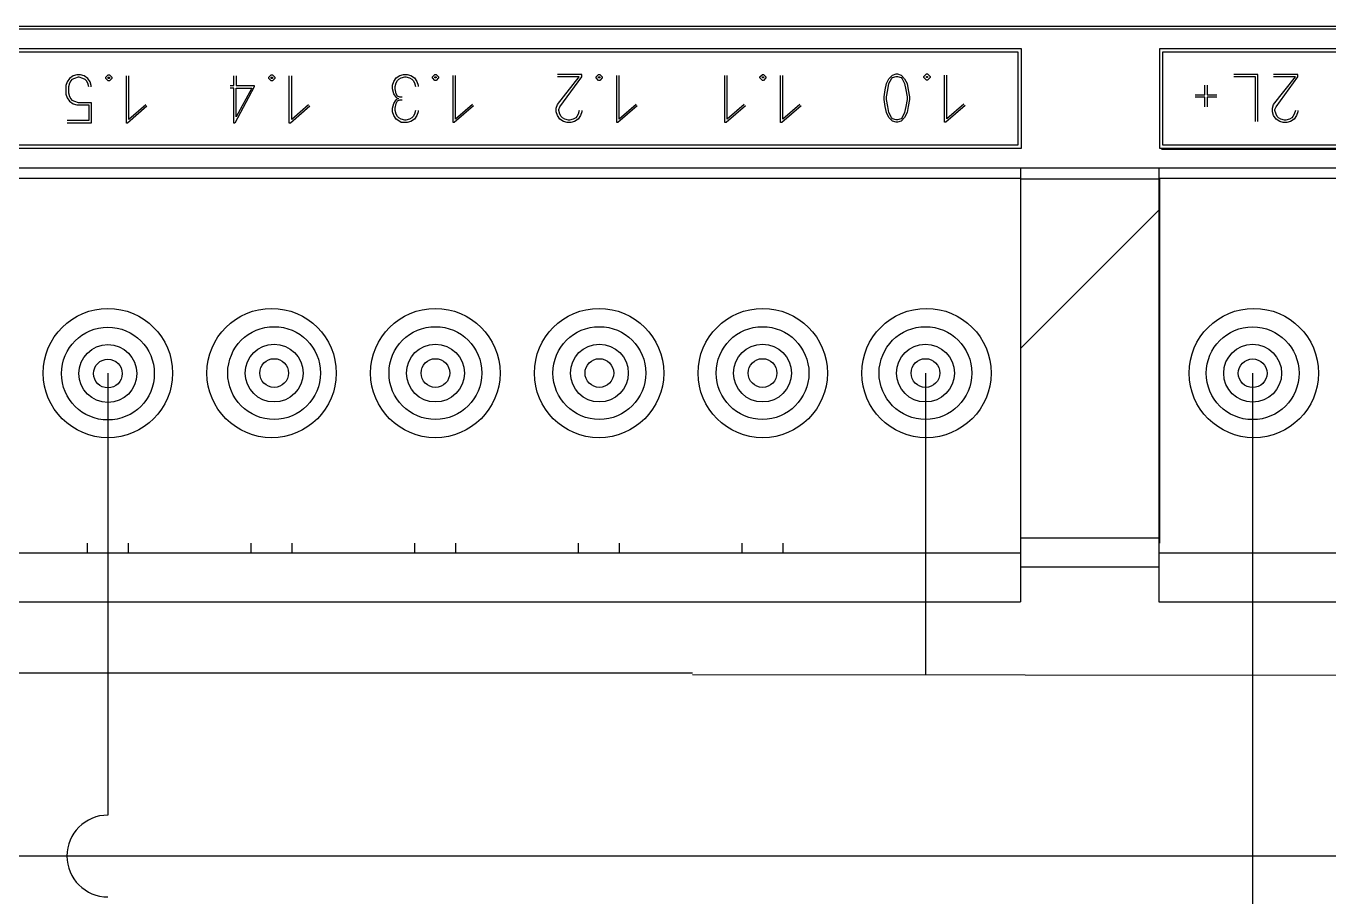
# Model space of a CAD drawing. Header units: millimetres. Extents: x 1181 to 1755, y 284 to 690.
# Drawn here: x 1346.46 to 1386.89, y 433.64 to 460.68 of the extents above; entities that cross this region are included whole.
import ezdxf

# ---------------------------------------------------------------- set-up
doc = ezdxf.new("R2010")
doc.units = ezdxf.units.MM
for name, color, linetype in [('0007LEVEL_1', 7, 'Continuous'), ('8_ALL_NOTES_BALLOONS_SYMBOLS_GT', 7, 'Continuous'), ('RED_2.5mm^2', 1, 'Continuous'), ('SYMS', 7, 'Continuous')]:
    doc.layers.add(name, color=color, linetype=linetype)

# ---------------------------------------------------------------- blocks, each defined once
blk = doc.blocks.new('WDDOT')
for radius in [0.72, 0.449, 0.223]:
    blk.add_circle((0, 0), radius)

msp = doc.modelspace()

# ---------------------------------------------------------------- linework, layer by layer
at = {"color": 7, "linetype": 'Continuous'}
for p, q in [((1313.039, 460.676), (1466.239, 460.676)), ((1313.039, 460.585), (1466.239, 460.585)), ((1377.339, 456.876), (1335.952, 456.876)), ((1377.239, 456.976), (1336.052, 456.976)), ((1312.939, 456.276), (1446.019, 456.276))]:
    msp.add_line(p, q, dxfattribs=at)
at = {"layer": '0007LEVEL_1', "color": 7, "linetype": 'Continuous'}
for p, q in [((1335.952, 459.976), (1377.339, 459.976)), ((1336.052, 459.876), (1377.239, 459.876)), ((1377.239, 459.876), (1377.239, 456.976)), ((1377.339, 459.976), (1377.339, 456.876)), ((1381.639, 456.876), (1381.639, 459.976)), ((1381.639, 459.976), (1446.019, 459.976)), ((1381.739, 456.976), (1381.739, 459.876)), ((1381.739, 459.876), (1445.919, 459.876)), ((1347.734, 458.94), (1347.697, 458.827)), ((1347.809, 459.052), (1347.734, 458.94)), ((1347.809, 458.902), (1347.772, 458.79)), ((1347.922, 459.127), (1347.809, 459.052)), ((1347.847, 458.977), (1347.809, 458.902)), ((1347.884, 459.015), (1347.847, 458.977)), ((1347.959, 459.052), (1347.884, 459.015)), ((1348.034, 459.165), (1347.922, 459.127)), ((1348.072, 459.09), (1347.959, 459.052)), ((1348.147, 459.165), (1348.034, 459.165)), ((1348.109, 459.09), (1348.072, 459.09)), ((1348.222, 459.052), (1348.109, 459.09)), ((1348.259, 459.127), (1348.147, 459.165)), ((1348.297, 459.015), (1348.222, 459.052)), ((1348.372, 459.052), (1348.259, 459.127)), ((1348.334, 458.977), (1348.297, 459.015)), ((1348.372, 458.902), (1348.334, 458.977)), ((1348.447, 458.94), (1348.372, 459.052)), ((1348.409, 458.79), (1348.372, 458.902)), ((1348.484, 458.827), (1348.447, 458.94)), ((1348.934, 459.09), (1349.009, 459.165)), ((1348.934, 459.052), (1348.934, 459.09)), ((1349.009, 458.977), (1348.934, 459.052)), ((1349.009, 459.165), (1349.047, 459.165)), ((1349.009, 459.052), (1349.009, 459.09)), ((1349.009, 459.09), (1349.047, 459.09)), ((1349.047, 459.052), (1349.009, 459.052)), ((1349.047, 458.977), (1349.009, 458.977)), ((1349.047, 459.165), (1349.122, 459.09)), ((1349.047, 459.09), (1349.047, 459.052)), ((1349.122, 459.052), (1349.047, 458.977)), ((1349.122, 459.09), (1349.122, 459.052)), ((1349.572, 457.665), (1349.572, 459.127)), ((1349.647, 457.777), (1349.647, 459.127)), ((1352.902, 458.827), (1352.902, 459.127)), ((1352.977, 459.127), (1352.977, 458.827)), ((1353.989, 459.09), (1354.064, 459.165)), ((1353.989, 459.052), (1353.989, 459.09)), ((1354.064, 458.977), (1353.989, 459.052)), ((1354.064, 459.165), (1354.102, 459.165)), ((1354.064, 459.052), (1354.064, 459.09)), ((1354.064, 459.09), (1354.102, 459.09)), ((1354.102, 459.052), (1354.064, 459.052)), ((1354.102, 458.977), (1354.064, 458.977)), ((1354.102, 459.165), (1354.177, 459.09)), ((1354.102, 459.09), (1354.102, 459.052)), ((1354.177, 459.052), (1354.102, 458.977)), ((1354.177, 459.09), (1354.177, 459.052)), ((1354.627, 457.665), (1354.627, 459.127)), ((1354.702, 457.777), (1354.702, 459.127)), ((1357.834, 458.838), (1357.872, 458.951)), ((1357.872, 458.951), (1357.947, 459.063)), ((1357.909, 458.801), (1357.947, 458.913)), ((1357.947, 459.063), (1358.059, 459.138)), ((1357.947, 458.913), (1357.984, 458.988)), ((1357.984, 458.988), (1358.022, 459.026)), ((1358.022, 459.026), (1358.097, 459.063)), ((1358.059, 459.138), (1358.172, 459.176)), ((1358.097, 459.063), (1358.209, 459.101)), ((1358.172, 459.176), (1358.284, 459.176)), ((1358.209, 459.101), (1358.247, 459.101)), ((1358.247, 459.101), (1358.359, 459.063)), ((1358.284, 459.176), (1358.397, 459.138)), ((1358.359, 459.063), (1358.434, 459.026)), ((1358.397, 459.138), (1358.509, 459.063)), ((1358.434, 459.026), (1358.472, 458.988)), ((1358.472, 458.988), (1358.509, 458.913)), ((1358.509, 459.063), (1358.584, 458.951)), ((1358.509, 458.913), (1358.547, 458.801)), ((1358.584, 458.951), (1358.622, 458.838)), ((1359.072, 459.101), (1359.147, 459.176)), ((1359.072, 459.063), (1359.072, 459.101)), ((1359.147, 458.988), (1359.072, 459.063)), ((1359.147, 459.176), (1359.184, 459.176)), ((1359.147, 459.063), (1359.147, 459.101)), ((1359.147, 459.101), (1359.184, 459.101)), ((1359.184, 459.063), (1359.147, 459.063)), ((1359.184, 458.988), (1359.147, 458.988)), ((1359.184, 459.176), (1359.259, 459.101)), ((1359.184, 459.101), (1359.184, 459.063)), ((1359.259, 459.063), (1359.184, 458.988)), ((1359.259, 459.101), (1359.259, 459.063)), ((1359.709, 457.676), (1359.709, 459.138)), ((1359.784, 457.788), (1359.784, 459.138)), ((1363.702, 459.176), (1362.952, 459.176)), ((1362.952, 458.238), (1363.627, 459.101)), ((1363.627, 459.101), (1362.952, 459.101)), ((1363.027, 458.163), (1363.702, 459.101)), ((1363.702, 459.101), (1363.702, 459.176)), ((1364.152, 459.101), (1364.227, 459.176)), ((1364.152, 459.063), (1364.152, 459.101)), ((1364.227, 458.988), (1364.152, 459.063)), ((1364.227, 459.176), (1364.264, 459.176)), ((1364.227, 459.063), (1364.227, 459.101)), ((1364.227, 459.101), (1364.264, 459.101)), ((1364.264, 459.063), (1364.227, 459.063)), ((1364.264, 458.988), (1364.227, 458.988)), ((1364.264, 459.176), (1364.339, 459.101)), ((1364.264, 459.101), (1364.264, 459.063)), ((1364.339, 459.063), (1364.264, 458.988)), ((1364.339, 459.101), (1364.339, 459.063)), ((1364.789, 457.676), (1364.789, 459.138)), ((1364.864, 457.788), (1364.864, 459.138)), ((1368.145, 457.676), (1368.145, 459.138)), ((1368.22, 457.788), (1368.22, 459.138)), ((1369.232, 459.101), (1369.307, 459.176)), ((1369.232, 459.063), (1369.232, 459.101)), ((1369.307, 458.988), (1369.232, 459.063)), ((1369.307, 459.176), (1369.345, 459.176)), ((1369.307, 459.063), (1369.307, 459.101)), ((1369.307, 459.101), (1369.345, 459.101)), ((1369.345, 459.063), (1369.307, 459.063)), ((1369.345, 458.988), (1369.307, 458.988)), ((1369.345, 459.176), (1369.42, 459.101)), ((1369.345, 459.101), (1369.345, 459.063)), ((1369.42, 459.063), (1369.345, 458.988)), ((1369.42, 459.101), (1369.42, 459.063)), ((1369.87, 457.676), (1369.87, 459.138)), ((1369.945, 457.788), (1369.945, 459.138)), ((1373.123, 458.699), (1373.16, 458.887)), ((1373.16, 458.887), (1373.235, 459.037)), ((1373.198, 458.699), (1373.235, 458.887)), ((1373.235, 459.037), (1373.348, 459.149)), ((1373.235, 458.887), (1373.311, 459.037)), ((1373.311, 459.037), (1373.348, 459.074)), ((1373.348, 459.149), (1373.46, 459.187)), ((1373.348, 459.074), (1373.46, 459.112)), ((1373.46, 459.187), (1373.498, 459.187)), ((1373.46, 459.112), (1373.498, 459.112)), ((1373.498, 459.187), (1373.611, 459.149)), ((1373.498, 459.112), (1373.611, 459.074)), ((1373.611, 459.149), (1373.723, 459.037)), ((1373.611, 459.074), (1373.648, 459.037)), ((1373.648, 459.037), (1373.723, 458.887)), ((1373.723, 459.037), (1373.798, 458.887)), ((1373.723, 458.887), (1373.76, 458.699)), ((1373.798, 458.887), (1373.835, 458.699)), ((1374.323, 459.112), (1374.398, 459.187)), ((1374.323, 459.074), (1374.323, 459.112)), ((1374.398, 458.999), (1374.323, 459.074)), ((1374.398, 459.187), (1374.435, 459.187)), ((1374.398, 459.074), (1374.398, 459.112)), ((1374.398, 459.112), (1374.435, 459.112)), ((1374.435, 459.074), (1374.398, 459.074)), ((1374.435, 458.999), (1374.398, 458.999)), ((1374.435, 459.187), (1374.51, 459.112)), ((1374.435, 459.112), (1374.435, 459.074)), ((1374.51, 459.074), (1374.435, 458.999)), ((1374.51, 459.112), (1374.51, 459.074)), ((1374.96, 457.687), (1374.96, 459.149)), ((1375.035, 457.8), (1375.035, 459.149)), ((1384.685, 459.176), (1383.935, 459.176)), ((1384.61, 459.101), (1383.935, 459.101)), ((1384.61, 457.713), (1384.61, 459.101)), ((1384.685, 457.713), (1384.685, 459.176)), ((1385.923, 459.176), (1385.173, 459.176)), ((1385.173, 458.238), (1385.848, 459.101)), ((1385.848, 459.101), (1385.173, 459.101)), ((1385.248, 458.163), (1385.923, 459.101)), ((1385.923, 459.101), (1385.923, 459.176)), ((1347.697, 458.827), (1347.697, 458.565)), ((1347.697, 458.565), (1347.734, 458.452)), ((1347.772, 458.79), (1347.772, 458.602)), ((1347.772, 458.602), (1347.809, 458.49)), ((1347.809, 458.49), (1347.847, 458.415)), ((1348.484, 458.79), (1348.484, 458.827)), ((1352.789, 458.827), (1352.902, 458.827)), ((1352.902, 458.752), (1352.789, 458.752)), ((1352.902, 457.665), (1352.902, 458.752)), ((1353.539, 458.79), (1352.939, 457.665)), ((1352.977, 458.827), (1353.539, 458.827)), ((1353.464, 458.752), (1352.977, 457.852)), ((1352.977, 457.852), (1352.977, 458.752)), ((1352.977, 458.752), (1353.464, 458.752)), ((1353.539, 458.827), (1353.539, 458.79)), ((1357.834, 458.726), (1357.834, 458.838)), ((1357.872, 458.576), (1357.834, 458.726)), ((1357.947, 458.463), (1357.872, 458.576)), ((1357.909, 458.726), (1357.909, 458.801)), ((1357.947, 458.576), (1357.909, 458.726)), ((1357.984, 458.501), (1357.947, 458.576)), ((1358.059, 458.463), (1357.984, 458.501)), ((1358.622, 458.838), (1358.622, 458.801)), ((1373.085, 458.474), (1373.123, 458.699)), ((1373.16, 458.474), (1373.198, 458.699)), ((1373.76, 458.699), (1373.798, 458.474)), ((1373.835, 458.699), (1373.873, 458.474)), ((1382.735, 458.538), (1383.035, 458.538)), ((1383.035, 458.538), (1383.035, 458.838)), ((1383.11, 458.838), (1383.11, 458.538)), ((1383.11, 458.538), (1383.41, 458.538)), ((1347.734, 458.452), (1347.809, 458.34)), ((1347.809, 458.34), (1347.922, 458.265)), ((1347.847, 458.415), (1347.884, 458.377)), ((1347.884, 458.377), (1347.959, 458.34)), ((1347.922, 458.265), (1348.034, 458.227)), ((1347.959, 458.34), (1348.072, 458.302)), ((1348.034, 458.227), (1348.409, 458.227)), ((1348.072, 458.302), (1348.484, 458.302)), ((1348.409, 458.227), (1348.409, 457.74)), ((1348.484, 458.302), (1348.484, 457.665)), ((1350.209, 458.19), (1349.609, 457.665)), ((1350.172, 458.227), (1349.647, 457.777)), ((1355.264, 458.19), (1354.664, 457.665)), ((1355.227, 458.227), (1354.702, 457.777)), ((1357.834, 458.126), (1357.872, 458.276)), ((1357.834, 458.013), (1357.834, 458.126)), ((1357.872, 458.276), (1357.947, 458.388)), ((1357.909, 458.126), (1357.947, 458.276)), ((1357.909, 458.051), (1357.909, 458.126)), ((1357.984, 458.426), (1357.947, 458.463)), ((1357.947, 458.388), (1357.984, 458.426)), ((1357.947, 458.276), (1357.984, 458.351)), ((1357.984, 458.426), (1358.022, 458.426)), ((1357.984, 458.351), (1358.059, 458.388)), ((1358.134, 458.463), (1358.059, 458.463)), ((1358.059, 458.388), (1358.134, 458.388)), ((1360.347, 458.201), (1359.747, 457.676)), ((1360.309, 458.238), (1359.784, 457.788)), ((1362.914, 458.126), (1362.952, 458.238)), ((1362.914, 458.013), (1362.914, 458.126)), ((1362.989, 458.088), (1363.027, 458.163)), ((1362.989, 458.051), (1362.989, 458.088)), ((1365.427, 458.201), (1364.827, 457.676)), ((1365.389, 458.238), (1364.864, 457.788)), ((1368.782, 458.201), (1368.182, 457.676)), ((1368.745, 458.238), (1368.22, 457.788)), ((1370.507, 458.201), (1369.907, 457.676)), ((1370.47, 458.238), (1369.945, 457.788)), ((1373.085, 458.399), (1373.085, 458.474)), ((1373.123, 458.174), (1373.085, 458.399)), ((1373.16, 457.987), (1373.123, 458.174)), ((1373.16, 458.399), (1373.16, 458.474)), ((1373.198, 458.174), (1373.16, 458.399)), ((1373.235, 457.987), (1373.198, 458.174)), ((1373.76, 458.174), (1373.723, 457.987)), ((1373.798, 458.399), (1373.76, 458.174)), ((1373.798, 458.474), (1373.798, 458.399)), ((1373.835, 458.174), (1373.798, 457.987)), ((1373.873, 458.399), (1373.835, 458.174)), ((1373.873, 458.474), (1373.873, 458.399)), ((1375.598, 458.212), (1374.998, 457.687)), ((1375.56, 458.249), (1375.035, 457.8)), ((1383.035, 458.463), (1382.735, 458.463)), ((1383.035, 458.163), (1383.035, 458.463)), ((1383.11, 458.463), (1383.11, 458.163)), ((1383.41, 458.463), (1383.11, 458.463)), ((1385.135, 458.126), (1385.173, 458.238)), ((1385.135, 458.013), (1385.135, 458.126)), ((1385.21, 458.088), (1385.248, 458.163)), ((1385.21, 458.051), (1385.21, 458.088)), ((1348.409, 457.74), (1347.734, 457.74)), ((1357.872, 457.901), (1357.834, 458.013)), ((1357.947, 457.788), (1357.872, 457.901)), ((1357.947, 457.938), (1357.909, 458.051)), ((1357.984, 457.863), (1357.947, 457.938)), ((1358.059, 457.713), (1357.947, 457.788)), ((1358.022, 457.826), (1357.984, 457.863)), ((1358.097, 457.788), (1358.022, 457.826)), ((1358.097, 457.676), (1358.059, 457.713)), ((1358.209, 457.751), (1358.097, 457.788)), ((1358.284, 457.676), (1358.097, 457.676)), ((1358.247, 457.751), (1358.209, 457.751)), ((1358.359, 457.788), (1358.247, 457.751)), ((1358.397, 457.713), (1358.284, 457.676)), ((1358.434, 457.826), (1358.359, 457.788)), ((1358.509, 457.788), (1358.397, 457.713)), ((1358.472, 457.863), (1358.434, 457.826)), ((1358.509, 457.938), (1358.472, 457.863)), ((1358.547, 458.051), (1358.509, 457.938)), ((1358.584, 457.901), (1358.509, 457.788)), ((1358.622, 458.013), (1358.584, 457.901)), ((1358.622, 458.051), (1358.622, 458.013)), ((1359.747, 457.676), (1359.709, 457.676)), ((1362.952, 457.901), (1362.914, 458.013)), ((1363.027, 457.788), (1362.952, 457.901)), ((1363.027, 457.938), (1362.989, 458.051)), ((1363.064, 457.863), (1363.027, 457.938)), ((1363.139, 457.713), (1363.027, 457.788)), ((1363.102, 457.826), (1363.064, 457.863)), ((1363.177, 457.788), (1363.102, 457.826)), ((1363.252, 457.676), (1363.139, 457.713)), ((1363.289, 457.751), (1363.177, 457.788)), ((1363.364, 457.676), (1363.252, 457.676)), ((1363.327, 457.751), (1363.289, 457.751)), ((1363.439, 457.788), (1363.327, 457.751)), ((1363.477, 457.713), (1363.364, 457.676)), ((1363.514, 457.826), (1363.439, 457.788)), ((1363.589, 457.788), (1363.477, 457.713)), ((1363.552, 457.863), (1363.514, 457.826)), ((1363.589, 457.938), (1363.552, 457.863)), ((1363.627, 458.051), (1363.589, 457.938)), ((1363.664, 457.901), (1363.589, 457.788)), ((1363.702, 458.013), (1363.664, 457.901)), ((1363.702, 458.051), (1363.702, 458.013)), ((1364.827, 457.676), (1364.789, 457.676)), ((1368.182, 457.676), (1368.145, 457.676)), ((1369.907, 457.676), (1369.87, 457.676)), ((1373.235, 457.837), (1373.16, 457.987)), ((1373.311, 457.837), (1373.235, 457.987)), ((1373.348, 457.724), (1373.235, 457.837)), ((1373.348, 457.8), (1373.311, 457.837)), ((1373.46, 457.762), (1373.348, 457.8)), ((1373.46, 457.687), (1373.348, 457.724)), ((1373.498, 457.762), (1373.46, 457.762)), ((1373.498, 457.687), (1373.46, 457.687)), ((1373.611, 457.8), (1373.498, 457.762)), ((1373.611, 457.724), (1373.498, 457.687)), ((1373.648, 457.837), (1373.611, 457.8)), ((1373.723, 457.837), (1373.611, 457.724)), ((1373.723, 457.987), (1373.648, 457.837)), ((1373.798, 457.987), (1373.723, 457.837)), ((1374.998, 457.687), (1374.96, 457.687)), ((1385.173, 457.901), (1385.135, 458.013)), ((1385.248, 457.788), (1385.173, 457.901)), ((1385.248, 457.938), (1385.21, 458.051)), ((1385.285, 457.863), (1385.248, 457.938)), ((1385.36, 457.713), (1385.248, 457.788)), ((1385.323, 457.826), (1385.285, 457.863)), ((1385.398, 457.788), (1385.323, 457.826)), ((1385.473, 457.676), (1385.36, 457.713)), ((1385.51, 457.751), (1385.398, 457.788)), ((1385.585, 457.676), (1385.473, 457.676)), ((1385.548, 457.751), (1385.51, 457.751)), ((1385.66, 457.788), (1385.548, 457.751)), ((1385.698, 457.713), (1385.585, 457.676)), ((1385.735, 457.826), (1385.66, 457.788)), ((1385.81, 457.788), (1385.698, 457.713)), ((1385.773, 457.863), (1385.735, 457.826)), ((1385.81, 457.938), (1385.773, 457.863)), ((1385.848, 458.051), (1385.81, 457.938)), ((1385.885, 457.901), (1385.81, 457.788)), ((1385.923, 458.013), (1385.885, 457.901)), ((1385.923, 458.051), (1385.923, 458.013)), ((1348.484, 457.665), (1347.734, 457.665)), ((1349.609, 457.665), (1349.572, 457.665)), ((1352.939, 457.665), (1352.902, 457.665)), ((1354.664, 457.665), (1354.627, 457.665)), ((1446.019, 456.876), (1381.639, 456.876)), ((1445.919, 456.976), (1381.739, 456.976))]:
    msp.add_line(p, q, dxfattribs=at)
at = {"layer": '8_ALL_NOTES_BALLOONS_SYMBOLS_GT', "color": 7, "linetype": 'Continuous'}
for p, q in [((1381.693, 456.853), (1446.09, 456.853)), ((1312.939, 456.276), (1446.019, 456.276)), ((1377.32, 456.276), (1377.32, 442.8)), ((1381.613, 456.276), (1381.613, 442.8)), ((1377.32, 455.947), (1315.598, 455.947)), ((1381.613, 455.926), (1377.32, 455.926)), ((1381.638, 444.618), (1381.638, 455.947)), ((1443.36, 455.947), (1381.638, 455.947)), ((1381.613, 454.957), (1377.32, 450.665)), ((1381.613, 444.776), (1377.32, 444.776)), ((1348.364, 444.324), (1348.364, 444.618)), ((1349.634, 444.324), (1349.634, 444.618)), ((1353.444, 444.324), (1353.444, 444.618)), ((1354.714, 444.324), (1354.714, 444.618)), ((1358.524, 444.324), (1358.524, 444.618)), ((1359.794, 444.324), (1359.794, 444.618)), ((1363.604, 444.324), (1363.604, 444.618)), ((1364.874, 444.324), (1364.874, 444.618)), ((1368.684, 444.324), (1368.684, 444.618)), ((1369.954, 444.324), (1369.954, 444.618)), ((1315.573, 444.324), (1377.32, 444.324)), ((1381.613, 444.324), (1443.36, 444.324)), ((1381.613, 443.876), (1377.32, 443.876)), ((1315.573, 442.8), (1377.32, 442.8)), ((1381.613, 442.8), (1443.36, 442.8))]:
    msp.add_line(p, q, dxfattribs=at)
for centre in [(1348.999, 449.902), (1354.079, 449.902), (1359.159, 449.902), (1364.239, 449.902), (1369.319, 449.902), (1374.399, 449.902), (1384.559, 449.902)]:
    msp.add_circle(centre, 2.007, dxfattribs=at)
at = {"layer": 'RED_2.5mm^2'}
for p, q in [((1348.999, 449.902), (1348.999, 436.177)), ((1374.371, 449.896), (1374.371, 440.526)), ((1384.522, 449.896), (1384.522, 421.403)), ((1367.139, 440.58), (1299.073, 440.58)), ((1409.949, 440.5), (1367.139, 440.531))]:
    msp.add_line(p, q, dxfattribs=at)
at = {"layer": 'RED_2.5mm^2', "color": 42}
msp.add_line((1435.359, 434.907), (1269.794, 434.907), dxfattribs=at)
at = {"layer": 'RED_2.5mm^2'}
msp.add_arc((1348.999, 434.907), 1.27, 90, 270, dxfattribs=at)

# ---------------------------------------------------------------- block references
at = {"layer": 'SYMS', "xscale": 2, "yscale": 2, "zscale": 2}
for p in [(1348.999, 449.886), (1354.157, 449.902), (1359.162, 449.902), (1364.25, 449.902), (1369.312, 449.902), (1374.369, 449.902), (1384.522, 449.896)]:
    msp.add_blockref('WDDOT', p, dxfattribs=at)

doc.saveas('drawing.dxf')
